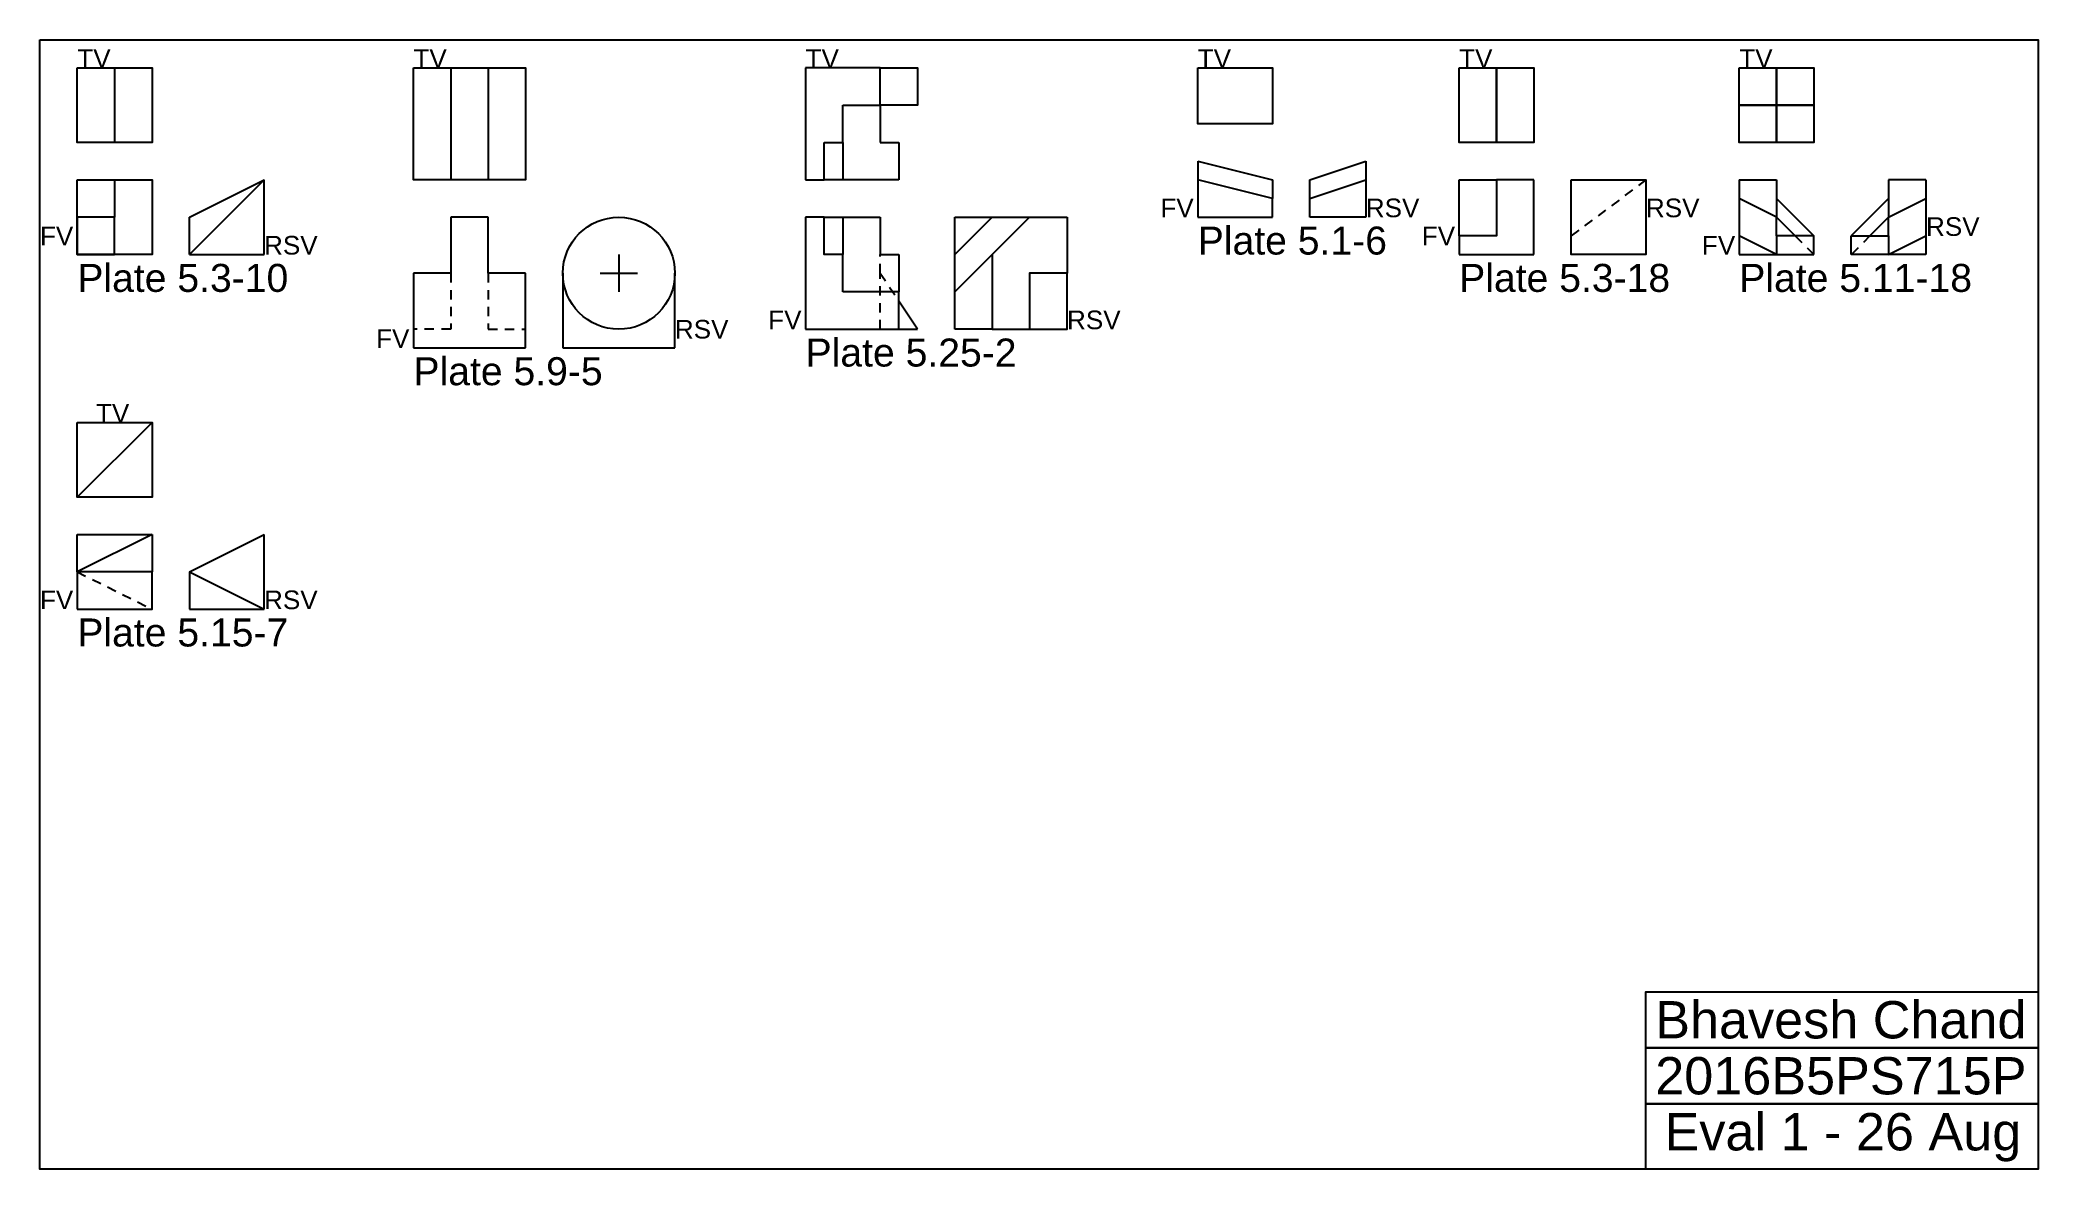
# Model space of a CAD drawing. Header units: inches. Extents: x -14 to 12.8, y -10.4 to 4.8.
import ezdxf

# ---------------------------------------------------------------- set-up
doc = ezdxf.new("R2010")
doc.units = ezdxf.units.IN
doc.header["$MEASUREMENT"] = 0
doc.linetypes.add('CENTER', pattern=[2, 1.25, -0.25, 0.25, -0.25])
doc.linetypes.add('HIDDEN2', pattern=[0.1875, 0.125, -0.0625])
doc.layers.add('CENTER', color=5, linetype='CENTER')
doc.layers.add('HIDDEN', color=1, linetype='HIDDEN2')
doc.styles.get("Standard").update_dxf_attribs({"font": 'arial.ttf'})

msp = doc.modelspace()

# ---------------------------------------------------------------- linework, layer by layer
for p, q in [((-13, 4.375), (-13, 3.375)), ((-8.5, 4.375), (-8.5, 2.875)), ((-8, 4.375), (-8, 2.875)), ((-3.75, 4.375), (-3.75, 2.875)), ((-2.75, 4.375), (-3.75, 4.375)), ((-2.75, 3.875), (-2.75, 4.375)), ((-3.25, 3.375), (-3.25, 3.875)), ((-3.25, 3.875), (-2.75, 3.875)), ((-2.75, 3.875), (-2.75, 3.375)), ((-3.5, 2.875), (-3.5, 3.375)), ((-3.5, 3.375), (-3.25, 3.375)), ((-2.75, 3.375), (-2.5, 3.375)), ((-2.5, 3.375), (-2.5, 2.875)), ((1.5, 3.125), (1.5, 2.875)), ((1.5, 3.125), (2.5, 2.875)), ((3, 2.875), (3.75, 3.125)), ((3.75, 3.125), (3.75, 2.875)), ((-13, 2.875), (-13, 2.375)), ((-11, 2.875), (-12, 1.875)), ((-12, 2.375), (-11, 2.875)), ((-11, 1.875), (-11, 2.875)), ((-3.75, 2.875), (-3.5, 2.875)), ((-2.5, 2.875), (-3.25, 2.875)), ((1.5, 2.875), (1.5, 2.375)), ((2.5, 2.625), (1.5, 2.875)), ((2.5, 2.875), (2.5, 2.625)), ((3, 2.625), (3.75, 2.875)), ((3, 2.625), (3, 2.875)), ((3.75, 2.875), (3.75, 2.375)), ((6, 2.875), (5.5, 2.875)), ((6, 1.875), (6, 2.875)), ((8.75, 2.875), (8.75, 1.875)), ((8.75, 2.875), (9.25, 2.875)), ((9.25, 2.875), (9.25, 2.375)), ((11.25, 2.875), (10.75, 2.875)), ((10.75, 2.875), (10.75, 2.375)), ((11.25, 2.875), (11.25, 1.875)), ((2.5, 2.375), (2.5, 2.625)), ((3, 2.375), (3, 2.625)), ((9.25, 2.375), (8.75, 2.625)), ((9.25, 2.625), (9.75, 2.125)), ((10.75, 2.625), (10.25, 2.125)), ((10.75, 2.375), (11.25, 2.625)), ((-12, 1.875), (-12, 2.375)), ((-8.5, 2.375), (-8.5, 1.625)), ((-8, 2.375), (-8.5, 2.375)), ((-8, 1.625), (-8, 2.375)), ((-3.75, 2.375), (-3.75, 0.875)), ((-3.5, 2.375), (-3.75, 2.375)), ((-3.5, 1.875), (-3.5, 2.375)), ((-3.25, 2.375), (-2.75, 2.375)), ((-2.75, 2.375), (-2.75, 1.875)), ((-1.75, 1.875), (-1.25, 2.375)), ((-1.75, 1.875), (-1.75, 2.375)), ((-1.75, 2.375), (-1.25, 2.375)), ((-1.25, 1.875), (-0.75, 2.375)), ((-1.25, 2.375), (-0.75, 2.375)), ((-0.75, 2.375), (-0.25, 2.375)), ((-0.25, 2.375), (-0.25, 1.625)), ((1.5, 2.375), (2.5, 2.375)), ((3.75, 2.375), (3, 2.375)), ((9.25, 2.125), (9.25, 2.375)), ((9.25, 2.375), (9.5, 2.125)), ((10.75, 2.375), (10.5, 2.125)), ((10.75, 2.125), (10.75, 2.375)), ((-12, 1.875), (-11, 1.875)), ((-3.25, 1.875), (-3.5, 1.875)), ((-3.25, 1.375), (-3.25, 1.875)), ((-2.75, 1.875), (-2.5, 1.875)), ((-2.5, 1.875), (-2.5, 1.375)), ((-1.75, 1.375), (-1.25, 1.875)), ((-1.75, 1.375), (-1.75, 1.875)), ((-1.25, 1.875), (-1.25, 0.875)), ((5, 2.125), (5, 1.875)), ((5, 1.875), (6, 1.875)), ((9.25, 1.875), (8.75, 2.125)), ((8.75, 1.875), (9.75, 1.875)), ((9.75, 2.125), (9.25, 2.125)), ((9.25, 2.125), (9.25, 1.875)), ((9.75, 1.875), (9.75, 2.125)), ((10.25, 1.875), (10.25, 2.125)), ((10.25, 2.125), (10.75, 2.125)), ((11.25, 1.875), (10.25, 1.875)), ((10.75, 2.125), (10.75, 1.875)), ((10.75, 1.875), (11.25, 2.125)), ((-8.5, 1.625), (-9, 1.625)), ((-9, 1.625), (-9, 0.625)), ((-7.5, 1.625), (-8, 1.625)), ((-7.5, 0.625), (-7.5, 1.625)), ((-7, 1.625), (-7, 0.625)), ((-5.5, 0.625), (-5.5, 1.625)), ((-2.5, 1.375), (-3.25, 1.375)), ((-2.5, 0.875), (-2.5, 1.375)), ((-1.75, 0.875), (-1.75, 1.375)), ((-2.25, 0.875), (-2.5, 1.25)), ((-3.75, 0.875), (-2.5, 0.875)), ((-2.5, 0.875), (-2.25, 0.875)), ((-1.25, 0.875), (-1.75, 0.875)), ((-1.25, 0.875), (-0.75, 0.875)), ((-9, 0.625), (-7.5, 0.625)), ((-7, 0.625), (-5.5, 0.625)), ((-13.5, -1.375), (-12.5, -0.375)), ((-13.5, -2.375), (-13.5, -1.875)), ((-13.5, -1.875), (-12.5, -1.875)), ((-12.5, -1.875), (-13.5, -2.375)), ((-12.5, -1.875), (-12.5, -2.375)), ((-12, -2.375), (-11, -1.875)), ((-11, -2.875), (-11, -1.875)), ((-12, -2.375), (-11, -2.875)), ((-12, -2.375), (-12, -2.875)), ((-12, -2.875), (-11, -2.875))]:
    msp.add_line(p, q)
for points in [[(-14, 4.75), (12.75, 4.75), (12.75, -10.375), (-14, -10.375)], [(-13.5, 4.375), (-12.5, 4.375), (-12.5, 3.375), (-13.5, 3.375)], [(-9, 4.375), (-7.5, 4.375), (-7.5, 2.875), (-9, 2.875)], [(-2.75, 4.375), (-2.25, 4.375), (-2.25, 3.875), (-2.75, 3.875)], [(1.5, 4.375), (2.5, 4.375), (2.5, 3.625), (1.5, 3.625)], [(5, 4.375), (5.5, 4.375), (5.5, 3.375), (5, 3.375)], [(5.5, 4.375), (6, 4.375), (6, 3.375), (5.5, 3.375)], [(8.75, 4.375), (9.25, 4.375), (9.25, 3.875), (8.75, 3.875)], [(9.25, 4.375), (9.75, 4.375), (9.75, 3.875), (9.25, 3.875)], [(8.75, 3.875), (9.25, 3.875), (9.25, 3.375), (8.75, 3.375)], [(9.25, 3.875), (9.75, 3.875), (9.75, 3.375), (9.25, 3.375)], [(-3.5, 3.375), (-3.25, 3.375), (-3.25, 2.875), (-3.5, 2.875)], [(-13.5, 2.875), (-12.5, 2.875), (-12.5, 1.875), (-13.5, 1.875)], [(5, 2.875), (5.5, 2.875), (5.5, 2.125), (5, 2.125)], [(6.5, 2.875), (7.5, 2.875), (7.5, 1.875), (6.5, 1.875)], [(-13.5, 1.875), (-13, 1.875), (-13, 2.375), (-13.5, 2.375)], [(-3.5, 2.375), (-3.25, 2.375), (-3.25, 1.875), (-3.5, 1.875)], [(-0.75, 0.875), (-0.25, 0.875), (-0.25, 1.625), (-0.75, 1.625)], [(-13.5, -0.375), (-12.5, -0.375), (-12.5, -1.375), (-13.5, -1.375)], [(-13.5, -2.875), (-12.5, -2.875), (-12.5, -2.375), (-13.5, -2.375)], [(12.75, -8.75), (7.5, -8.75), (7.5, -8), (12.75, -8)], [(12.75, -9.5), (7.5, -9.5), (7.5, -8.75), (12.75, -8.75)], [(12.75, -10.375), (7.5, -10.375), (7.5, -9.5), (12.75, -9.5)]]:
    msp.add_lwpolyline(points, close=True)
msp.add_circle((-6.25, 1.625), 0.75)
at = {"layer": 'CENTER'}
for p, q in [((-6.25, 1.875), (-6.25, 1.375)), ((-6.5, 1.625), (-6, 1.625))]:
    msp.add_line(p, q, dxfattribs=at)
msp.add_point((-6.25, 1.625), dxfattribs=at)
msp.add_point((-6.25, 1.625), dxfattribs=at)
msp.add_point((-6.25, 1.625), dxfattribs=at)
at = {"layer": 'HIDDEN'}
for p, q in [((7.5, 2.875), (6.5, 2.125)), ((-2.75, 1.625), (-2.75, 1.875)), ((9.5, 2.125), (9.75, 1.875)), ((10.5, 2.125), (10.25, 1.875)), ((-8.5, 1.625), (-8.5, 0.875)), ((-8, 1.625), (-8, 0.875)), ((-2.75, 0.875), (-2.75, 1.625)), ((-2.75, 1.625), (-2.5, 1.25)), ((-8.5, 0.875), (-9, 0.875)), ((-8, 0.875), (-7.5, 0.875)), ((-13.5, -2.375), (-12.5, -2.875))]:
    msp.add_line(p, q, dxfattribs=at)

# ---------------------------------------------------------------- texts
for s, height, p in [('TV', 0.25, (-13.5, 4.375)), ('TV', 0.25, (-9, 4.375)), ('TV', 0.25, (-3.75, 4.375)), ('TV', 0.25, (1.5, 4.375)), ('TV', 0.25, (5, 4.375)), ('TV', 0.25, (8.75, 4.375)), ('FV', 0.25, (1, 2.375)), ('RSV', 0.25, (3.75, 2.375)), ('RSV', 0.25, (7.5, 2.375)), ('FV', 0.25, (-14, 2)), ('Plate 5.1-6', 0.375, (1.5, 1.875)), ('FV', 0.25, (4.5, 2)), ('RSV', 0.25, (11.25, 2.125)), ('RSV', 0.25, (-11, 1.875)), ('FV', 0.25, (8.25, 1.875)), ('Plate 5.3-10', 0.375, (-13.5, 1.375)), ('Plate 5.3-18', 0.375, (5, 1.375)), ('Plate 5.11-18', 0.375, (8.75, 1.375)), ('FV', 0.25, (-4.25, 0.875)), ('RSV', 0.25, (-0.25, 0.875)), ('FV', 0.25, (-9.5, 0.625)), ('RSV', 0.25, (-5.5, 0.75)), ('Plate 5.25-2', 0.375, (-3.75, 0.375)), ('Plate 5.9-5', 0.375, (-9, 0.125)), ('TV', 0.25, (-13.25, -0.375)), ('FV', 0.25, (-14, -2.875)), ('RSV', 0.25, (-11, -2.875)), ('Plate 5.15-7', 0.375, (-13.5, -3.375)), ('Bhavesh Chand', 0.5, (7.625, -8.625)), ('2016B5PS715P', 0.5, (7.625, -9.375)), ('Eval 1 - 26 Aug', 0.5, (7.75, -10.125))]:
    msp.add_text(s, height=height).set_placement(p)

doc.saveas('drawing.dxf')
